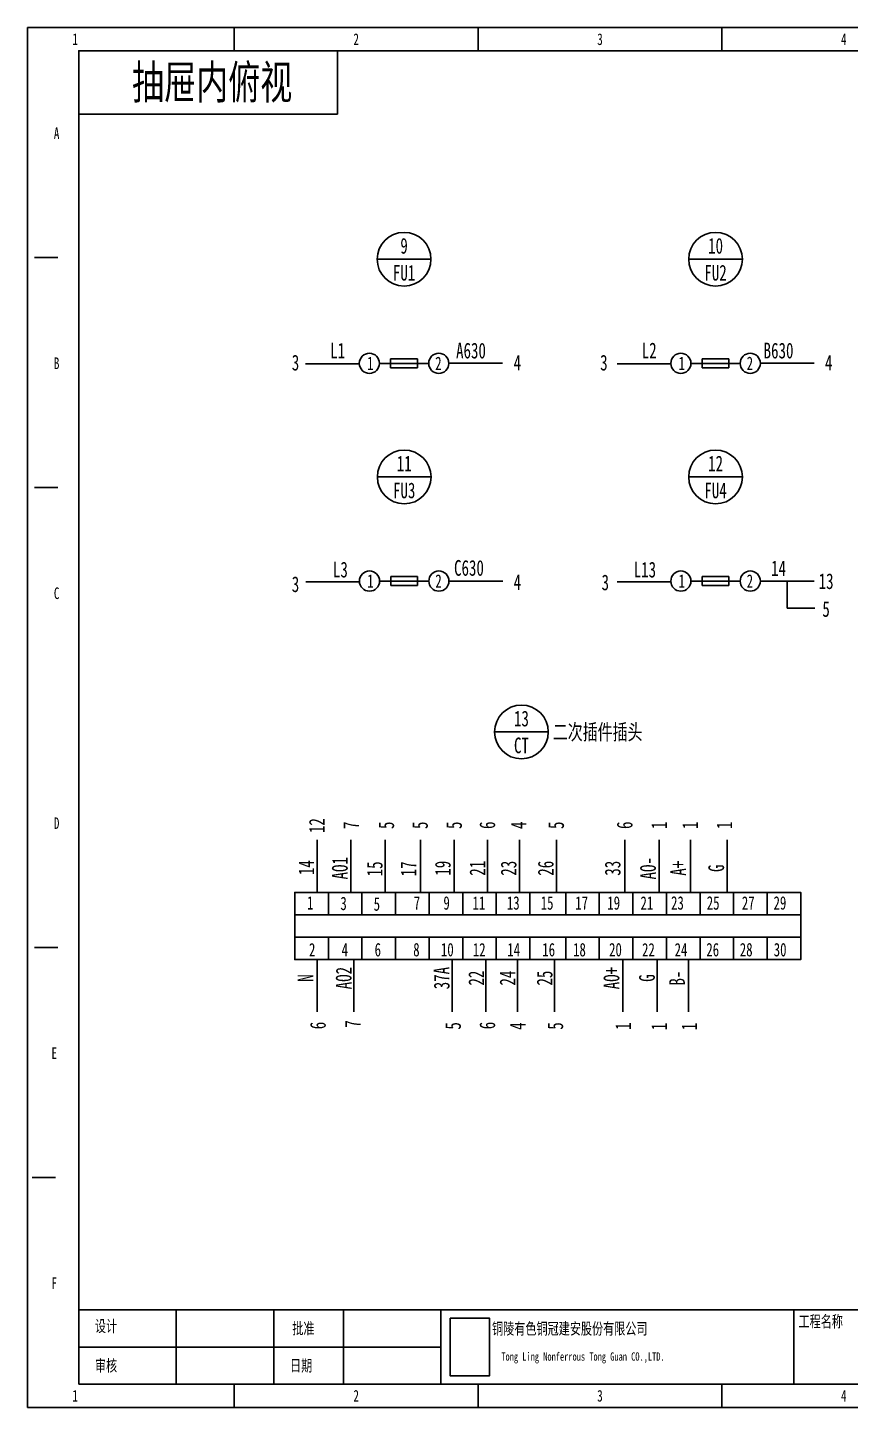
# Model space of a CAD drawing. Header units: millimetres. Extents: x 401220 to 2750366, y -101310 to 943175.
# Drawn here: x 1247710 to 1273778, y 334501 to 378199 of the extents above; entities that cross this region are included whole.
import ezdxf
from ezdxf.enums import TextEntityAlignment as Align

# ---------------------------------------------------------------- set-up
doc = ezdxf.new("R2010")
doc.units = ezdxf.units.MM
doc.styles.add('IDQSTYLE', font='NSimSun.ttf', dxfattribs={"width": 0.7})

msp = doc.modelspace()

# ---------------------------------------------------------------- linework, layer by layer
at = {"ltscale": 4}
for p, q in [((1254257.3, 377463.8), (1254257.3, 378199.4)), ((1261981.8, 377463.8), (1261981.8, 378199.4)), ((1269706.3, 377463.8), (1269706.3, 378199.4)), ((1247930.6, 370916.3), (1248666.3, 370916.3)), ((1247930.6, 363633.2), (1248666.3, 363633.2)), ((1247930.6, 349067.1), (1248666.3, 349067.1)), ((1247857, 341784), (1248592.7, 341784)), ((1249328.4, 337590.7), (1307593.1, 337590.7)), ((1252418.2, 337590.7), (1252418.2, 335236.6)), ((1255508, 337590.7), (1255508, 335236.6)), ((1257715, 337590.7), (1257715, 335236.6)), ((1260804.7, 337590.7), (1260804.7, 335236.6)), ((1271986.9, 337590.7), (1271986.9, 335236.6)), ((1249328.4, 336413.6), (1260804.7, 336413.6)), ((1254257.3, 334500.9), (1254257.3, 335236.6)), ((1261981.8, 334500.9), (1261981.8, 335236.6)), ((1269706.3, 334500.9), (1269706.3, 335236.6))]:
    msp.add_line(p, q, dxfattribs=at)
for p, q in [((1257525.7, 377463.8), (1249328.4, 377463.8)), ((1257525.7, 375457.1), (1257525.7, 377463.8)), ((1249328.4, 375457.1), (1257525.7, 375457.1)), ((1258786.4, 370863.4), (1260488.2, 370863.4)), ((1268655.3, 370863.4), (1270357.2, 370863.4)), ((1258219.8, 367546.8), (1256518, 367546.8)), ((1259014, 367566.1), (1258857.1, 367566.1)), ((1259014, 367566.1), (1259209.1, 367566.1)), ((1259209.1, 367707.9), (1259209.1, 367424.3)), ((1260060, 367707.9), (1259209.1, 367707.9)), ((1259209.1, 367566.1), (1260060, 367566.1)), ((1260060, 367424.3), (1260060, 367707.9)), ((1260060, 367566.1), (1260265.1, 367566.1)), ((1260417.1, 367566.1), (1260265.1, 367566.1)), ((1261054.8, 367566.7), (1262756.6, 367566.7)), ((1268088.8, 367546.8), (1266386.9, 367546.8)), ((1268882.9, 367566.1), (1268726, 367566.1)), ((1268882.9, 367566.1), (1269078, 367566.1)), ((1269078, 367707.9), (1269078, 367424.3)), ((1269929, 367707.9), (1269078, 367707.9)), ((1269078, 367566.1), (1269929, 367566.1)), ((1269929, 367424.3), (1269929, 367707.9)), ((1269929, 367566.1), (1270134, 367566.1)), ((1270286, 367566.1), (1270134, 367566.1)), ((1270923.7, 367566.7), (1272625.6, 367566.7)), ((1259209.1, 367424.3), (1260060, 367424.3)), ((1269078, 367424.3), (1269929, 367424.3)), ((1258791.1, 363968.2), (1260492.9, 363968.2)), ((1268655.3, 363968.2), (1270357.2, 363968.2)), ((1258224.5, 360651.6), (1256522.7, 360651.6)), ((1259018.6, 360670.9), (1258861.7, 360670.9)), ((1259018.6, 360670.9), (1259213.8, 360670.9)), ((1259213.8, 360812.7), (1259213.8, 360529.1)), ((1260064.7, 360812.7), (1259213.8, 360812.7)), ((1259213.8, 360670.9), (1260064.7, 360670.9)), ((1259213.8, 360529.1), (1260064.7, 360529.1)), ((1260064.7, 360529.1), (1260064.7, 360812.7)), ((1260064.7, 360670.9), (1260269.7, 360670.9)), ((1260421.7, 360670.9), (1260269.7, 360670.9)), ((1261059.5, 360671.5), (1262761.3, 360671.5)), ((1268088.8, 360651.6), (1266386.9, 360651.6)), ((1268882.9, 360670.9), (1268726, 360670.9)), ((1268882.9, 360670.9), (1269078, 360670.9)), ((1269078, 360812.7), (1269078, 360529.1)), ((1269929, 360812.7), (1269078, 360812.7)), ((1269078, 360670.9), (1269929, 360670.9)), ((1269078, 360529.1), (1269929, 360529.1)), ((1269929, 360529.1), (1269929, 360812.7)), ((1269929, 360670.9), (1270134, 360670.9)), ((1270286, 360670.9), (1270134, 360670.9)), ((1270923.7, 360671.5), (1272625.6, 360671.5)), ((1271774.6, 360671.5), (1271774.6, 359809.4)), ((1271774.6, 359809.4), (1272649.6, 359809.4)), ((1262504.9, 355891.8), (1264206.7, 355891.8)), ((1256884.8, 350812.2), (1256884.8, 352473.8)), ((1257948.4, 350812.2), (1257948.4, 352473.8)), ((1259041.7, 350812.2), (1259041.7, 352473.8)), ((1260157.8, 350812.2), (1260157.8, 352473.8)), ((1261221.4, 350812.2), (1261221.4, 352473.8)), ((1262285.1, 350812.2), (1262285.1, 352473.8)), ((1263293.7, 350812.2), (1263293.7, 352473.8)), ((1264469.7, 350812.2), (1264469.7, 352473.8)), ((1266633.9, 350812.2), (1266633.9, 352473.8)), ((1267720.1, 350812.2), (1267720.1, 352473.8)), ((1268708.2, 350812.2), (1268708.2, 352473.8)), ((1269868.2, 350812.2), (1269868.2, 352473.8)), ((1256175.7, 350812.2), (1256884.8, 350812.2)), ((1256175.7, 350103.1), (1256175.7, 350812.2)), ((1264684.8, 350812.2), (1256175.7, 350812.2)), ((1256175.7, 350812.2), (1256175.7, 348684.9)), ((1256884.8, 350812.2), (1257593.9, 350812.2)), ((1257593.9, 350812.2), (1258303, 350812.2)), ((1258303, 350812.2), (1259012.1, 350812.2)), ((1259012.1, 350812.2), (1259721.2, 350812.2)), ((1259721.2, 350812.2), (1260430.3, 350812.2)), ((1260430.3, 350812.2), (1261139.4, 350812.2)), ((1261139.4, 350812.2), (1261848.4, 350812.2)), ((1261848.4, 350812.2), (1262557.5, 350812.2)), ((1262557.5, 350812.2), (1263266.6, 350812.2)), ((1263266.6, 350812.2), (1263975.7, 350812.2)), ((1263975.7, 350812.2), (1264684.8, 350812.2)), ((1264759.1, 350812.2), (1264759.1, 350103.1)), ((1256884.8, 350103.1), (1256175.7, 350103.1)), ((1257593.9, 350103.1), (1256884.8, 350103.1)), ((1258303, 350103.1), (1257593.9, 350103.1)), ((1259012.1, 350103.1), (1258303, 350103.1)), ((1259721.2, 350103.1), (1259012.1, 350103.1)), ((1260430.3, 350103.1), (1259721.2, 350103.1)), ((1261139.4, 350103.1), (1260430.3, 350103.1)), ((1261848.4, 350103.1), (1261139.4, 350103.1)), ((1262557.5, 350103.1), (1261848.4, 350103.1)), ((1263266.6, 350103.1), (1262557.5, 350103.1)), ((1263975.7, 350103.1), (1263266.6, 350103.1)), ((1264684.8, 350103.1), (1263975.7, 350103.1)), ((1256175.7, 349394), (1256884.8, 349394)), ((1256175.7, 348684.9), (1256175.7, 349394)), ((1256175.7, 349394), (1256884.8, 349394)), ((1256175.7, 348684.9), (1256175.7, 349394)), ((1264684.8, 349394), (1256175.7, 349394)), ((1256884.8, 349394), (1257593.9, 349394)), ((1256884.8, 349394), (1257593.9, 349394)), ((1257593.9, 349394), (1258303, 349394)), ((1257593.9, 349394), (1258303, 349394)), ((1258303, 349394), (1259012.1, 349394)), ((1258303, 349394), (1259012.1, 349394)), ((1259012.1, 349394), (1259721.2, 349394)), ((1259012.1, 349394), (1259721.2, 349394)), ((1259721.2, 349394), (1260430.3, 349394)), ((1259721.2, 349394), (1260430.3, 349394)), ((1260430.3, 349394), (1261139.4, 349394)), ((1260430.3, 349394), (1261139.4, 349394)), ((1261139.4, 349394), (1261848.4, 349394)), ((1261139.4, 349394), (1261848.4, 349394)), ((1261848.4, 349394), (1262557.5, 349394)), ((1261848.4, 349394), (1262557.5, 349394)), ((1262557.5, 349394), (1263266.6, 349394)), ((1262557.5, 349394), (1263266.6, 349394)), ((1263266.6, 349394), (1263975.7, 349394)), ((1263266.6, 349394), (1263975.7, 349394)), ((1263975.7, 349394), (1264684.8, 349394)), ((1263975.7, 349394), (1264684.8, 349394)), ((1264759.1, 349394), (1264759.1, 348684.9)), ((1264759.1, 349394), (1264759.1, 348684.9)), ((1256884.8, 348684.9), (1256175.7, 348684.9)), ((1256175.7, 348684.9), (1264684.8, 348684.9)), ((1256884.8, 348684.9), (1256175.7, 348684.9)), ((1257593.9, 348684.9), (1256884.8, 348684.9)), ((1257593.9, 348684.9), (1256884.8, 348684.9)), ((1256884.8, 347023.4), (1256884.8, 348684.9)), ((1258303, 348684.9), (1257593.9, 348684.9)), ((1258303, 348684.9), (1257593.9, 348684.9)), ((1258043.7, 347023.4), (1258043.7, 348684.9)), ((1259012.1, 348684.9), (1258303, 348684.9)), ((1259012.1, 348684.9), (1258303, 348684.9)), ((1259721.2, 348684.9), (1259012.1, 348684.9)), ((1259721.2, 348684.9), (1259012.1, 348684.9)), ((1260943.9, 348684.9), (1260234.8, 348684.9)), ((1260943.9, 348684.9), (1260234.8, 348684.9)), ((1261653, 348684.9), (1260943.9, 348684.9)), ((1261653, 348684.9), (1260943.9, 348684.9)), ((1261159.6, 347023.4), (1261159.6, 348684.9)), ((1262362.1, 348684.9), (1261653, 348684.9)), ((1262362.1, 348684.9), (1261653, 348684.9)), ((1262223.2, 347023.4), (1262223.2, 348684.9)), ((1263071.2, 348684.9), (1262362.1, 348684.9)), ((1263071.2, 348684.9), (1262362.1, 348684.9)), ((1263780.3, 348684.9), (1263071.2, 348684.9)), ((1263780.3, 348684.9), (1263071.2, 348684.9)), ((1263231.8, 347023.4), (1263231.8, 348684.9)), ((1264489.4, 348684.9), (1263780.3, 348684.9)), ((1264489.4, 348684.9), (1263780.3, 348684.9)), ((1264407.8, 347023.4), (1264407.8, 348684.9)), ((1265272.8, 348684.9), (1264563.7, 348684.9)), ((1265272.8, 348684.9), (1264563.7, 348684.9)), ((1266572, 347023.4), (1266572, 348684.9)), ((1267658.2, 347023.4), (1267658.2, 348684.9)), ((1268646.3, 347023.4), (1268646.3, 348684.9))]:
    msp.add_line(p, q)
for points in [[(1247709.9, 334500.9), (1308328.7, 334500.9), (1308328.7, 378199.4), (1247709.9, 378199.4)], [(1249328.4, 335236.6), (1307593.1, 335236.6), (1307593.1, 377463.8), (1249328.4, 377463.8)]]:
    msp.add_lwpolyline(points, close=True, dxfattribs=at)
for points in [[(1256175.7, 350812.2), (1257239.3, 350812.2), (1257239.3, 350103.1), (1256175.7, 350103.1)], [(1272204.7, 348684.9), (1256175.7, 348684.9), (1256175.7, 350812.2), (1272204.7, 350812.2)], [(1257239.3, 350812.2), (1258303, 350812.2), (1258303, 350103.1), (1257239.3, 350103.1)], [(1258303, 350812.2), (1259366.6, 350812.2), (1259366.6, 350103.1), (1258303, 350103.1)], [(1259366.6, 350812.2), (1260430.3, 350812.2), (1260430.3, 350103.1), (1259366.6, 350103.1)], [(1260430.3, 350812.2), (1261493.9, 350812.2), (1261493.9, 350103.1), (1260430.3, 350103.1)], [(1261493.9, 350812.2), (1262557.5, 350812.2), (1262557.5, 350103.1), (1261493.9, 350103.1)], [(1262557.5, 350812.2), (1263621.2, 350812.2), (1263621.2, 350103.1), (1262557.5, 350103.1)], [(1263621.2, 350812.2), (1264759.1, 350812.2), (1264759.1, 350103.1), (1263621.2, 350103.1)], [(1264759.1, 350812.2), (1265822.8, 350812.2), (1265822.8, 350103.1), (1264759.1, 350103.1)], [(1265822.8, 350812.2), (1266886.4, 350812.2), (1266886.4, 350103.1), (1265822.8, 350103.1)], [(1266886.4, 350812.2), (1267950.1, 350812.2), (1267950.1, 350103.1), (1266886.4, 350103.1)], [(1267950.1, 350812.2), (1269013.7, 350812.2), (1269013.7, 350103.1), (1267950.1, 350103.1)], [(1269013.7, 350812.2), (1270077.4, 350812.2), (1270077.4, 350103.1), (1269013.7, 350103.1)], [(1270077.4, 350812.2), (1271141, 350812.2), (1271141, 350103.1), (1270077.4, 350103.1)], [(1271141, 350812.2), (1272204.7, 350812.2), (1272204.7, 350103.1), (1271141, 350103.1)], [(1256175.7, 349394), (1257239.3, 349394), (1257239.3, 348684.9), (1256175.7, 348684.9)], [(1257239.3, 349394), (1258303, 349394), (1258303, 348684.9), (1257239.3, 348684.9)], [(1258303, 349394), (1259366.6, 349394), (1259366.6, 348684.9), (1258303, 348684.9)], [(1259366.6, 349394), (1260430.3, 349394), (1260430.3, 348684.9), (1259366.6, 348684.9)], [(1260430.3, 349394), (1261493.9, 349394), (1261493.9, 348684.9), (1260430.3, 348684.9)], [(1261493.9, 349394), (1262557.5, 349394), (1262557.5, 348684.9), (1261493.9, 348684.9)], [(1262557.5, 349394), (1263621.2, 349394), (1263621.2, 348684.9), (1262557.5, 348684.9)], [(1263621.2, 349394), (1264759.1, 349394), (1264759.1, 348684.9), (1263621.2, 348684.9)], [(1264759.1, 349394), (1265822.8, 349394), (1265822.8, 348684.9), (1264759.1, 348684.9)], [(1265822.8, 349394), (1266886.4, 349394), (1266886.4, 348684.9), (1265822.8, 348684.9)], [(1266886.4, 349394), (1267950.1, 349394), (1267950.1, 348684.9), (1266886.4, 348684.9)], [(1267950.1, 349394), (1269013.7, 349394), (1269013.7, 348684.9), (1267950.1, 348684.9)], [(1269013.7, 349394), (1270077.4, 349394), (1270077.4, 348684.9), (1269013.7, 348684.9)], [(1270077.4, 349394), (1271141, 349394), (1271141, 348684.9), (1270077.4, 348684.9)], [(1271141, 349394), (1272204.7, 349394), (1272204.7, 348684.9), (1271141, 348684.9)], [(1261092.6, 337323.3), (1262348.1, 337323.3), (1262348.1, 335503.4), (1261092.6, 335503.4)]]:
    msp.add_lwpolyline(points, close=True)
for centre, radius in [((1259637.3, 370863.4), 850.9), ((1269506.2, 370863.4), 850.9), ((1258538, 367566.1), 319.1), ((1260736.2, 367566.1), 319.1), ((1268406.9, 367566.1), 319.1), ((1270605.1, 367566.1), 319.1), ((1259642, 363968.2), 850.9), ((1269506.2, 363968.2), 850.9), ((1258542.6, 360670.9), 319.1), ((1260740.8, 360670.9), 319.1), ((1268406.9, 360670.9), 319.1), ((1270605.1, 360670.9), 319.1), ((1263355.8, 355891.8), 850.9)]:
    msp.add_circle(centre, radius)

# ---------------------------------------------------------------- texts
at = {"style": 'IDQSTYLE', "width": 0.7}
for s, p in [('1', (1249218, 377537.3)), ('2', (1258119.6, 377537.3)), ('3', (1265844.1, 377537.3)), ('4', (1273568.5, 377537.3)), ('A', (1248629.5, 374557.9)), ('B', (1248629.5, 367274.8)), ('C', (1248629.5, 359991.7)), ('D', (1248629.5, 352708.6)), ('E', (1248555.9, 345425.5)), ('F', (1248555.9, 338142.4)), ('1', (1249218, 334574.5)), ('2', (1258119.6, 334574.5)), ('3', (1265844.1, 334574.5)), ('4', (1273568.5, 334574.5))]:
    msp.add_text(s, height=368.6, dxfattribs=at).set_placement(p, align=Align.BOTTOM_CENTER)
for s, height, p in [('抽屉内俯视 ', 1063.64, (1253811, 376496.5)), ('1', 425.5, (1256664.9, 350480.6)), ('3', 425.5, (1257720.4, 350459.9)), ('5', 425.5, (1258775.7, 350439.1)), ('7', 425.5, (1260045.6, 350473.7)), ('9', 425.5, (1260985.2, 350473.7)), ('11', 425.46, (1262008.1, 350473.7)), ('13', 425.46, (1263096.6, 350473.7)), ('15', 425.46, (1264168.5, 350473.7)), ('17', 425.46, (1265263.6, 350473.7)), ('19', 425.46, (1266278.9, 350473.7)), ('21', 425.46, (1267330.1, 350473.7)), ('23', 425.46, (1268298.5, 350473.7)), ('25', 425.46, (1269429, 350473.7)), ('27', 425.46, (1270540.7, 350473.7)), ('29', 425.46, (1271545.5, 350473.7)), ('2', 425.5, (1256725.6, 348994.9)), ('4', 425.5, (1257761.4, 348994.9)), ('6', 425.5, (1258805.5, 348994.9)), ('8', 425.5, (1260028.2, 348994.9)), ('10', 425.46, (1261007.2, 348994.9)), ('12', 425.46, (1262018, 348994.9)), ('14', 425.46, (1263111.2, 348994.9)), ('16', 425.46, (1264218, 348994.9)), ('18', 425.46, (1265194.2, 348994.9)), ('20', 425.46, (1266335.1, 348994.9)), ('22', 425.46, (1267379.4, 348994.9)), ('24', 425.46, (1268411, 348994.9)), ('26', 425.46, (1269415.9, 348994.9)), ('28', 425.46, (1270475.9, 348994.9)), ('30', 425.46, (1271551.3, 348994.9))]:
    msp.add_text(s, height=height, dxfattribs=at).set_placement(p, align=Align.MIDDLE)
for s, height, p in [('9', 496.4, (1259637.3, 371288.8)), ('10', 496.37, (1269506.2, 371288.8)), ('FU1', 496.37, (1259637.3, 370437.9)), ('FU2', 496.37, (1269506.2, 370437.9)), ('11', 496.37, (1259642, 364393.6)), ('12', 496.37, (1269506.2, 364393.6)), ('FU3', 496.37, (1259642, 363542.7)), ('FU4', 496.37, (1269506.2, 363542.7)), ('13', 496.37, (1263355.8, 356317.3)), ('CT', 496.37, (1263355.8, 355466.4))]:
    msp.add_text(s, height=height, dxfattribs=at).set_placement(p, align=Align.MIDDLE_CENTER)
for s, height, p in [('L1', 496.37, (1257531.2, 367722.7)), ('A630', 496.37, (1261757.5, 367722.7)), ('L2', 496.37, (1267403.1, 367726.6)), ('B630', 496.37, (1271501.1, 367722.7)), ('3', 496.4, (1256197.9, 367340.9)), ('4', 496.4, (1263227.8, 367340.9)), ('3', 496.4, (1265966.8, 367340.9)), ('4', 496.4, (1273090.7, 367340.9)), ('L3', 496.37, (1257620, 360786.3)), ('C630', 496.37, (1261693.9, 360840.2)), ('L13', 496.37, (1267267.5, 360786.3)), ('14', 496.37, (1271501.9, 360827.9)), ('3', 496.4, (1256197.9, 360323.3)), ('4', 496.4, (1263227.8, 360392)), ('3', 496.4, (1266012.5, 360380.2)), ('13', 496.37, (1273007.6, 360418.5)), ('5', 496.4, (1273007.6, 359537.9))]:
    msp.add_text(s, height=height, dxfattribs=at).set_placement(p, align=Align.CENTER)
for s, p in [('1', (1258465, 367353.3)), ('2', (1260622.7, 367353.3)), ('1', (1268333.9, 367353.3)), ('2', (1270491.6, 367353.3)), ('1', (1258469.7, 360458.2)), ('2', (1260627.4, 360458.2)), ('1', (1268333.9, 360458.2)), ('2', (1270491.6, 360458.2))]:
    msp.add_text(s, height=425.5, dxfattribs=at).set_placement(p)
msp.add_text('二次插件插头', height=496.37, dxfattribs=at).set_placement((1264348.5, 355891.8), align=Align.MIDDLE_LEFT)
for s, height, p in [('12', 496.37, (1257120.1, 352926.2)), ('7', 496.4, (1258210.1, 352937.1)), ('5', 496.4, (1259320.2, 352937.1)), ('5', 496.4, (1260388.5, 352937.1)), ('5', 496.4, (1261466.8, 352937.1)), ('6', 496.4, (1262522.3, 352937.1)), ('4', 496.4, (1263514.2, 352937.1)), ('5', 496.4, (1264701.8, 352937.1)), ('6', 496.4, (1266872.3, 352937.1)), ('1', 496.4, (1267965.1, 352937.1)), ('1', 496.4, (1268946.3, 352937.1)), ('1', 496.4, (1270030.4, 352937.1)), ('14', 496.37, (1256787.9, 351594.8)), ('AO1', 496.37, (1257851.1, 351576.2)), ('19', 496.37, (1261111.5, 351576.2)), ('21', 496.37, (1262208.2, 351576.2)), ('23', 496.37, (1263195.8, 351576.2)), ('26', 496.37, (1264371.8, 351576.2)), ('33', 496.37, (1266492.7, 351576.2)), ('AO-', 496.37, (1267615.3, 351576.2)), ('A+', 496.37, (1268568.2, 351576.2)), ('15', 496.37, (1258953.9, 351556.4)), ('17', 496.37, (1260027.3, 351556.4)), ('G', 496.4, (1269774.1, 351576.2)), ('AO2', 496.37, (1257973.3, 348096.8)), ('37A', 496.37, (1261076.6, 348096.8)), ('22', 496.37, (1262173.3, 348096.8)), ('24', 496.37, (1263160.9, 348096.8)), ('25', 496.37, (1264336.9, 348096.8)), ('AO+', 496.37, (1266457.8, 348096.8)), ('B-', 496.37, (1268533.3, 348096.8)), ('N', 496.4, (1256759.7, 348096.8)), ('G', 496.4, (1267580.4, 348096.8)), ('6', 496.4, (1257154.5, 346594.8)), ('7', 496.4, (1258263.9, 346643.9)), ('5', 496.4, (1261435.5, 346583.6)), ('6', 496.4, (1262522.3, 346594.8)), ('4', 496.4, (1263489.4, 346575.3)), ('5', 496.4, (1264674.7, 346580.6)), ('1', 496.4, (1266824.3, 346575.3)), ('1', 496.4, (1267965.1, 346565.5)), ('1', 496.4, (1268920.4, 346565.5))]:
    msp.add_text(s, height=height, rotation=90, dxfattribs=at).set_placement(p, align=Align.CENTER)
for s, p in [('工程名称', (1272134, 336928.6)), ('设计', (1249843.3, 336781.5)), ('批准', (1256096.5, 336707.9)), ('审核', (1249843.3, 335530.8)), ('日期', (1256022.9, 335530.8))]:
    msp.add_text(s, height=368.57, dxfattribs=at).set_placement(p, align=Align.BOTTOM_LEFT)
for s, height, p in [('铜陵有色铜冠建安股份有限公司', 368.568, (1262424.8, 337180.9)), ('Tong Ling Nonferrous Tong Guan CO.,LTD.', 265.369, (1262719.1, 336245.1))]:
    msp.add_text(s, height=height, dxfattribs=at).set_placement(p, align=Align.TOP_LEFT)

doc.saveas('drawing.dxf')
